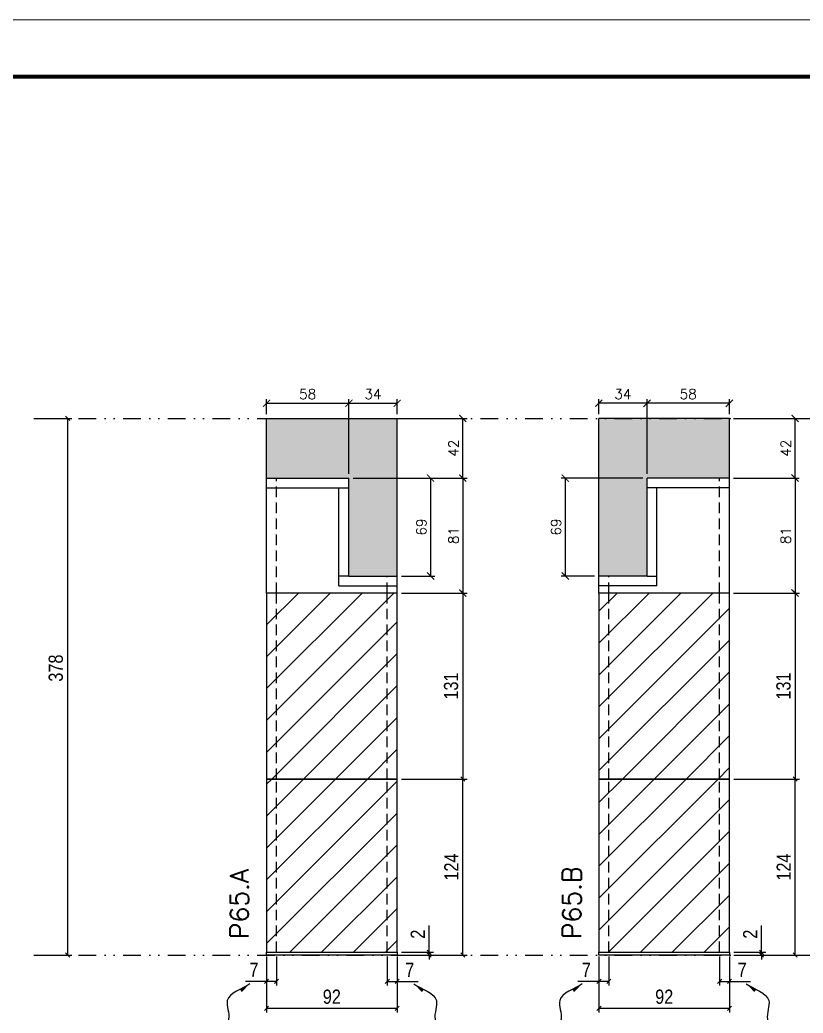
# Model space of a CAD drawing. Extents: x 2949 to 9203, y -16089 to 12527.
# Drawn here: x 4983 to 5535, y 4936 to 5635 of the extents above; entities that cross this region are included whole.
import ezdxf

# ---------------------------------------------------------------- set-up
doc = ezdxf.new("R2010")
doc.units = 0
for name, pattern in [('DASHED', [0.75, 0.5, -0.25]), ('DIVIDE2', [0.625, 0.25, -0.125, 0, -0.125, 0, -0.125]), ('HIDDEN', [0.375, 0.25, -0.125])]:
    doc.linetypes.add(name, pattern=pattern)
for name, color, linetype in [('COTA', 241, 'Continuous'), ('cotas', 4, 'Continuous'), ('Nível', 160, 'Continuous'), ('Painéis', 200, 'Continuous'), ('SARR_2.2x7', 40, 'Continuous'), ('Sarrafo de Pressão', 42, 'HIDDEN')]:
    doc.layers.add(name, color=color, linetype=linetype)
for name, color, linetype, lineweight in [('Folhas', 255, 'Continuous', 9), ('Hachura', 251, 'Continuous', 9), ('SARRAFO DE PRESSAO', 251, 'DASHED', 9), ('Texto Seção', 7, 'Continuous', 15)]:
    doc.layers.add(name, color=color, linetype=linetype, lineweight=lineweight)
doc.styles.add('COTA TECNICA', font='techl___.ttf', dxfattribs={"height": 10})
doc.styles.add('COTA TECNICA-50', font='techl___.ttf', dxfattribs={"height": 10})
doc.styles.add('REGUA-120', font='ROMANS.shx', dxfattribs={"height": 15})
doc.styles.add('ROMANS', font='romans.shx')
doc.styles.get("Standard").update_dxf_attribs({"font": 'arial.ttf'})
doc.dimstyles.new('COTA PAINEL-50', dxfattribs={"dimtxt": 10, "dimasz": 3, "dimexe": 3, "dimexo": 3, "dimgap": 3, "dimtad": 1, "dimdec": 1, "dimzin": 12, "dimdsep": 46, "dimtxsty": 'COTA TECNICA-50', "dimblk1": 'OBLIQUE', "dimblk2": 'OBLIQUE', "dimsah": 1, "dimcen": 0.9, "dimclrd": 4, "dimclre": 4, "dimclrt": 240, "dimadec": 1, "dimazin": 3, "dimtfac": 1, "dimtdec": 1, "dimtmove": 0, "dimatfit": 3, "dimfxl": 1, "dimtolj": 1, "dimtzin": 12, "dimarcsym": 0})
doc.dimstyles.new('Cota Paínel', dxfattribs={"dimtxt": 7, "dimasz": 5, "dimexe": 3, "dimexo": 3, "dimgap": 3, "dimtad": 1, "dimdec": 1, "dimzin": 12, "dimdsep": 46, "dimtxsty": 'ROMANS', "dimblk": 'ARCHTICK', "dimcen": 0, "dimclrd": 4, "dimclre": 4, "dimclrt": 1, "dimadec": 1, "dimazin": 3, "dimtfac": 1, "dimtdec": 1, "dimtmove": 0, "dimatfit": 3, "dimldrblk": 'OBLIQUE', "dimfxl": 1, "dimtolj": 1, "dimtzin": 12, "dimarcsym": 0})
doc.dimstyles.new('PAINEL', dxfattribs={"dimtxt": 10, "dimasz": 3, "dimexe": 3, "dimexo": 3, "dimgap": 3, "dimtad": 1, "dimdec": 1, "dimzin": 12, "dimdsep": 46, "dimtxsty": 'COTA TECNICA', "dimblk1": 'OBLIQUE', "dimblk2": 'OBLIQUE', "dimsah": 1, "dimcen": 0.9, "dimclrd": 4, "dimclre": 4, "dimclrt": 240, "dimadec": 1, "dimazin": 3, "dimtfac": 1, "dimtdec": 1, "dimtmove": 0, "dimatfit": 3, "dimfxl": 1, "dimtolj": 1, "dimtzin": 12, "dimarcsym": 0})
doc.dimstyles.get("Standard").update_dxf_attribs({"dimtxt": 0.18, "dimasz": 0.18, "dimexe": 0.18, "dimexo": 0.0625, "dimgap": 0.09, "dimtad": 0, "dimtih": 1, "dimtoh": 1, "dimdec": 4, "dimzin": 0, "dimdsep": 46, "dimtxsty": 'Standard', "dimcen": 0.09, "dimadec": 0, "dimazin": 0, "dimtfac": 1, "dimtdec": 4, "dimtofl": 0, "dimtmove": 0, "dimatfit": 3, "dimfxl": 1, "dimtolj": 1, "dimtzin": 0, "dimarcsym": 0})
pattern_1 = [(45, (-126061.009, -22713.47), (-11.2253202, 11.2253202), [])]

# ---------------------------------------------------------------- blocks, each defined once
blk = doc.blocks.new('9999999999')
at = {"layer": 'Folhas'}
blk.add_lwpolyline([(98138.98, 34190.21), (99623.98, 34190.21), (99623.98, 35240.21), (98138.98, 35240.21)], close=True, dxfattribs=at)
at = {"layer": 'Folhas', "color": 30, "const_width": 3}
blk.add_lwpolyline([(98213.98, 34230.21), (99583.98, 34230.21), (99583.98, 35200.21), (98213.98, 35200.21)], close=True, dxfattribs=at)
blk = doc.blocks.new('_Oblique')
at = {"color": 0, "linetype": 'ByBlock', "lineweight": -2}
blk.add_line((-0.5, -0.5), (0.5, 0.5), dxfattribs=at)
blk = doc.blocks.new('*D850')
at = {"layer": 'cotas', "color": 4, "linetype": 'ByBlock', "lineweight": -2, "transparency": 16777216}
for p, q in [((4996.15, 5354.57), (5019.87, 5354.57)), ((5016.87, 5354.57), (5016.87, 4976.57)), ((4996.15, 4976.57), (5019.87, 4976.57))]:
    blk.add_line(p, q, dxfattribs=at)
at = {"layer": 'Defpoints', "color": 0, "linetype": 'ByBlock', "transparency": 16777216}
for p in [(4993.15, 5354.57), (4993.15, 4976.57), (5016.87, 4976.57)]:
    blk.add_point(p, dxfattribs=at)
at = {"layer": 'cotas', "color": 4, "linetype": 'ByBlock', "lineweight": -2, "transparency": 16777216, "xscale": 3, "yscale": 3, "zscale": 3}
for p, rotation in [((5016.87, 5354.57), 90), ((5016.87, 4976.57), 270)]:
    blk.add_blockref('_Oblique', p, dxfattribs=dict(at, rotation=rotation))
at = {"layer": 'cotas', "color": 240, "linetype": 'ByBlock', "transparency": 16777216, "insert": (5008.62, 5178.72), "char_height": 10, "attachment_point": 5, "rotation": 90, "style": 'COTA TECNICA'}
blk.add_mtext('\\A1;378', dxfattribs=at)
blk = doc.blocks.new('*D833')
at = {"layer": 'COTA', "color": 4, "lineweight": -2, "transparency": 16777216}
for p, q in [((5157, 4975.57), (5157, 4936.11)), ((5249, 4975.57), (5249, 4936.11)), ((5157, 4939.11), (5249, 4939.11))]:
    blk.add_line(p, q, dxfattribs=at)
at = {"layer": 'Defpoints', "color": 0, "transparency": 16777216}
for p in [(5157, 4978.57), (5249, 4978.57), (5249, 4939.11)]:
    blk.add_point(p, dxfattribs=at)
at = {"layer": 'COTA', "color": 4, "lineweight": -2, "transparency": 16777216, "xscale": 3, "yscale": 3, "zscale": 3, "rotation": 180}
blk.add_blockref('_Oblique', (5157, 4939.11), dxfattribs=at)
at = {"layer": 'COTA', "color": 4, "lineweight": -2, "transparency": 16777216, "xscale": 3, "yscale": 3, "zscale": 3}
blk.add_blockref('_Oblique', (5249, 4939.11), dxfattribs=at)
at = {"layer": 'COTA', "color": 240, "transparency": 16777216, "insert": (5203, 4947.2), "char_height": 10, "attachment_point": 5, "style": 'COTA TECNICA'}
blk.add_mtext('\\A1;92', dxfattribs=at)
blk = doc.blocks.new('*D834')
at = {"layer": 'COTA', "color": 4, "lineweight": -2, "transparency": 16777216}
for p, q in [((5164, 4975.57), (5164, 4955.06)), ((5157, 4973.57), (5157, 4955.06)), ((5157, 4958.06), (5142.27, 4958.06)), ((5164, 4958.06), (5157, 4958.06))]:
    blk.add_line(p, q, dxfattribs=at)
at = {"layer": 'Defpoints', "color": 0, "transparency": 16777216}
for p in [(5157, 4976.57), (5164, 4978.57), (5157, 4958.06)]:
    blk.add_point(p, dxfattribs=at)
at = {"layer": 'COTA', "color": 4, "lineweight": -2, "transparency": 16777216, "xscale": 3, "yscale": 3, "zscale": 3, "rotation": 180}
blk.add_blockref('_Oblique', (5157, 4958.06), dxfattribs=at)
at = {"layer": 'COTA', "color": 4, "lineweight": -2, "transparency": 16777216, "xscale": 3, "yscale": 3, "zscale": 3}
blk.add_blockref('_Oblique', (5164, 4958.06), dxfattribs=at)
at = {"layer": 'COTA', "color": 240, "transparency": 16777216, "insert": (5148.13, 4966.13), "char_height": 10, "attachment_point": 5, "style": 'COTA TECNICA-50'}
blk.add_mtext('\\A1;7', dxfattribs=at)
blk = doc.blocks.new('*D835')
at = {"layer": 'COTA', "color": 4, "lineweight": -2, "transparency": 16777216}
for p, q in [((5242, 4975.57), (5242, 4955.06)), ((5249, 4973.57), (5249, 4955.06)), ((5242, 4958.06), (5249, 4958.06)), ((5249, 4958.06), (5263.73, 4958.06))]:
    blk.add_line(p, q, dxfattribs=at)
at = {"layer": 'Defpoints', "color": 0, "transparency": 16777216}
for p in [(5242, 4978.57), (5249, 4976.57), (5249, 4958.06)]:
    blk.add_point(p, dxfattribs=at)
at = {"layer": 'COTA', "color": 4, "lineweight": -2, "transparency": 16777216, "xscale": 3, "yscale": 3, "zscale": 3, "rotation": 180}
blk.add_blockref('_Oblique', (5242, 4958.06), dxfattribs=at)
at = {"layer": 'COTA', "color": 4, "lineweight": -2, "transparency": 16777216, "xscale": 3, "yscale": 3, "zscale": 3}
blk.add_blockref('_Oblique', (5249, 4958.06), dxfattribs=at)
at = {"layer": 'COTA', "color": 240, "transparency": 16777216, "insert": (5257.86, 4966.13), "char_height": 10, "attachment_point": 5, "style": 'COTA TECNICA-50'}
blk.add_mtext('\\A1;7', dxfattribs=at)
blk = doc.blocks.new('*D836')
at = {"layer": 'COTA', "color": 4, "lineweight": -2, "transparency": 16777216}
for p, q in [((5252, 5100.57), (5298.24, 5100.57)), ((5295.24, 4976.57), (5295.24, 5100.57)), ((5252, 4976.57), (5298.24, 4976.57))]:
    blk.add_line(p, q, dxfattribs=at)
at = {"layer": 'Defpoints', "color": 0, "transparency": 16777216}
for p in [(5249, 5100.57), (5295.24, 5100.57), (5249, 4976.57)]:
    blk.add_point(p, dxfattribs=at)
at = {"layer": 'COTA', "color": 4, "lineweight": -2, "transparency": 16777216, "xscale": 3, "yscale": 3, "zscale": 3}
for p, rotation in [((5295.24, 5100.57), 90), ((5295.24, 4976.57), 270)]:
    blk.add_blockref('_Oblique', p, dxfattribs=dict(at, rotation=rotation))
at = {"layer": 'COTA', "color": 240, "transparency": 16777216, "insert": (5287.17, 5038.57), "char_height": 10, "attachment_point": 5, "rotation": 90, "style": 'COTA TECNICA-50'}
blk.add_mtext('\\A1;124', dxfattribs=at)
blk = doc.blocks.new('*D837')
at = {"layer": 'COTA', "color": 4, "lineweight": -2, "transparency": 16777216}
for p, q in [((5271.53, 4978.57), (5271.53, 4997.37)), ((5252, 4978.57), (5274.53, 4978.57)), ((5252, 4976.57), (5274.53, 4976.57)), ((5271.53, 4976.57), (5271.53, 4978.57)), ((5271.53, 4976.57), (5271.53, 4973.57))]:
    blk.add_line(p, q, dxfattribs=at)
at = {"layer": 'Defpoints', "color": 0, "transparency": 16777216}
for p in [(5249, 4978.57), (5249, 4976.57), (5271.53, 4976.57)]:
    blk.add_point(p, dxfattribs=at)
at = {"layer": 'COTA', "color": 4, "lineweight": -2, "transparency": 16777216, "xscale": 3, "yscale": 3, "zscale": 3}
for p, rotation in [((5271.53, 4978.57), 270), ((5271.53, 4976.57), 90)]:
    blk.add_blockref('_Oblique', p, dxfattribs=dict(at, rotation=rotation))
at = {"layer": 'COTA', "color": 240, "transparency": 16777216, "insert": (5263.53, 4991.31), "char_height": 10, "attachment_point": 5, "rotation": 90, "style": 'COTA TECNICA-50'}
blk.add_mtext('\\A1;2', dxfattribs=at)
blk = doc.blocks.new('*D838')
at = {"layer": 'COTA', "color": 4, "linetype": 'ByBlock', "lineweight": -2, "transparency": 16777216}
for p, q in [((5252, 5231.57), (5298.24, 5231.57)), ((5295.24, 5231.57), (5295.24, 5100.57)), ((5252, 5100.57), (5298.24, 5100.57))]:
    blk.add_line(p, q, dxfattribs=at)
at = {"layer": 'Defpoints', "color": 0, "linetype": 'ByBlock', "transparency": 16777216}
for p in [(5249, 5231.57), (5249, 5100.57), (5295.24, 5100.57)]:
    blk.add_point(p, dxfattribs=at)
at = {"layer": 'COTA', "color": 4, "linetype": 'ByBlock', "lineweight": -2, "transparency": 16777216, "xscale": 3, "yscale": 3, "zscale": 3}
for p, rotation in [((5295.24, 5231.57), 90), ((5295.24, 5100.57), 270)]:
    blk.add_blockref('_Oblique', p, dxfattribs=dict(at, rotation=rotation))
at = {"layer": 'COTA', "color": 240, "linetype": 'ByBlock', "transparency": 16777216, "insert": (5287.02, 5166.07), "char_height": 10, "attachment_point": 5, "rotation": 90, "style": 'COTA TECNICA'}
blk.add_mtext('\\A1;131', dxfattribs=at)
blk = doc.blocks.new('*D839')
at = {"layer": 'COTA', "color": 4, "lineweight": -2, "transparency": 16777216}
for p, q in [((5391.1, 4975.57), (5391.1, 4936.11)), ((5483.1, 4975.57), (5483.1, 4936.11)), ((5391.1, 4939.11), (5483.1, 4939.11))]:
    blk.add_line(p, q, dxfattribs=at)
at = {"layer": 'Defpoints', "color": 0, "transparency": 16777216}
for p in [(5391.1, 4978.57), (5483.1, 4978.57), (5483.1, 4939.11)]:
    blk.add_point(p, dxfattribs=at)
at = {"layer": 'COTA', "color": 4, "lineweight": -2, "transparency": 16777216, "xscale": 3, "yscale": 3, "zscale": 3, "rotation": 180}
blk.add_blockref('_Oblique', (5391.1, 4939.11), dxfattribs=at)
at = {"layer": 'COTA', "color": 4, "lineweight": -2, "transparency": 16777216, "xscale": 3, "yscale": 3, "zscale": 3}
blk.add_blockref('_Oblique', (5483.1, 4939.11), dxfattribs=at)
at = {"layer": 'COTA', "color": 240, "transparency": 16777216, "insert": (5437.1, 4947.2), "char_height": 10, "attachment_point": 5, "style": 'COTA TECNICA'}
blk.add_mtext('\\A1;92', dxfattribs=at)
blk = doc.blocks.new('*D840')
at = {"layer": 'COTA', "color": 4, "lineweight": -2, "transparency": 16777216}
for p, q in [((5398.1, 4975.57), (5398.1, 4955.06)), ((5391.1, 4973.57), (5391.1, 4955.06)), ((5391.1, 4958.06), (5376.37, 4958.06)), ((5398.1, 4958.06), (5391.1, 4958.06))]:
    blk.add_line(p, q, dxfattribs=at)
at = {"layer": 'Defpoints', "color": 0, "transparency": 16777216}
for p in [(5391.1, 4976.57), (5398.1, 4978.57), (5391.1, 4958.06)]:
    blk.add_point(p, dxfattribs=at)
at = {"layer": 'COTA', "color": 4, "lineweight": -2, "transparency": 16777216, "xscale": 3, "yscale": 3, "zscale": 3, "rotation": 180}
blk.add_blockref('_Oblique', (5391.1, 4958.06), dxfattribs=at)
at = {"layer": 'COTA', "color": 4, "lineweight": -2, "transparency": 16777216, "xscale": 3, "yscale": 3, "zscale": 3}
blk.add_blockref('_Oblique', (5398.1, 4958.06), dxfattribs=at)
at = {"layer": 'COTA', "color": 240, "transparency": 16777216, "insert": (5382.24, 4966.13), "char_height": 10, "attachment_point": 5, "style": 'COTA TECNICA-50'}
blk.add_mtext('\\A1;7', dxfattribs=at)
blk = doc.blocks.new('*D841')
at = {"layer": 'COTA', "color": 4, "lineweight": -2, "transparency": 16777216}
for p, q in [((5476.1, 4975.57), (5476.1, 4955.06)), ((5483.1, 4973.57), (5483.1, 4955.06)), ((5476.1, 4958.06), (5483.1, 4958.06)), ((5483.1, 4958.06), (5497.84, 4958.06))]:
    blk.add_line(p, q, dxfattribs=at)
at = {"layer": 'Defpoints', "color": 0, "transparency": 16777216}
for p in [(5476.1, 4978.57), (5483.1, 4976.57), (5483.1, 4958.06)]:
    blk.add_point(p, dxfattribs=at)
at = {"layer": 'COTA', "color": 4, "lineweight": -2, "transparency": 16777216, "xscale": 3, "yscale": 3, "zscale": 3, "rotation": 180}
blk.add_blockref('_Oblique', (5476.1, 4958.06), dxfattribs=at)
at = {"layer": 'COTA', "color": 4, "lineweight": -2, "transparency": 16777216, "xscale": 3, "yscale": 3, "zscale": 3}
blk.add_blockref('_Oblique', (5483.1, 4958.06), dxfattribs=at)
at = {"layer": 'COTA', "color": 240, "transparency": 16777216, "insert": (5491.97, 4966.13), "char_height": 10, "attachment_point": 5, "style": 'COTA TECNICA-50'}
blk.add_mtext('\\A1;7', dxfattribs=at)
blk = doc.blocks.new('*D842')
at = {"layer": 'COTA', "color": 4, "lineweight": -2, "transparency": 16777216}
for p, q in [((5486.1, 5100.57), (5532.34, 5100.57)), ((5529.34, 4976.57), (5529.34, 5100.57)), ((5486.1, 4976.57), (5532.34, 4976.57))]:
    blk.add_line(p, q, dxfattribs=at)
at = {"layer": 'Defpoints', "color": 0, "transparency": 16777216}
for p in [(5483.1, 5100.57), (5529.34, 5100.57), (5483.1, 4976.57)]:
    blk.add_point(p, dxfattribs=at)
at = {"layer": 'COTA', "color": 4, "lineweight": -2, "transparency": 16777216, "xscale": 3, "yscale": 3, "zscale": 3}
for p, rotation in [((5529.34, 5100.57), 90), ((5529.34, 4976.57), 270)]:
    blk.add_blockref('_Oblique', p, dxfattribs=dict(at, rotation=rotation))
at = {"layer": 'COTA', "color": 240, "transparency": 16777216, "insert": (5521.27, 5038.57), "char_height": 10, "attachment_point": 5, "rotation": 90, "style": 'COTA TECNICA-50'}
blk.add_mtext('\\A1;124', dxfattribs=at)
blk = doc.blocks.new('*D843')
at = {"layer": 'COTA', "color": 4, "lineweight": -2, "transparency": 16777216}
for p, q in [((5505.63, 4978.57), (5505.63, 4997.37)), ((5486.1, 4978.57), (5508.63, 4978.57)), ((5486.1, 4976.57), (5508.63, 4976.57)), ((5505.63, 4976.57), (5505.63, 4978.57)), ((5505.63, 4976.57), (5505.63, 4973.57))]:
    blk.add_line(p, q, dxfattribs=at)
at = {"layer": 'Defpoints', "color": 0, "transparency": 16777216}
for p in [(5483.1, 4978.57), (5483.1, 4976.57), (5505.63, 4976.57)]:
    blk.add_point(p, dxfattribs=at)
at = {"layer": 'COTA', "color": 4, "lineweight": -2, "transparency": 16777216, "xscale": 3, "yscale": 3, "zscale": 3}
for p, rotation in [((5505.63, 4978.57), 270), ((5505.63, 4976.57), 90)]:
    blk.add_blockref('_Oblique', p, dxfattribs=dict(at, rotation=rotation))
at = {"layer": 'COTA', "color": 240, "transparency": 16777216, "insert": (5497.63, 4991.31), "char_height": 10, "attachment_point": 5, "rotation": 90, "style": 'COTA TECNICA-50'}
blk.add_mtext('\\A1;2', dxfattribs=at)
blk = doc.blocks.new('*D844')
at = {"layer": 'COTA', "color": 4, "linetype": 'ByBlock', "lineweight": -2, "transparency": 16777216}
for p, q in [((5486.1, 5231.57), (5532.34, 5231.57)), ((5529.34, 5231.57), (5529.34, 5100.57)), ((5486.1, 5100.57), (5532.34, 5100.57))]:
    blk.add_line(p, q, dxfattribs=at)
at = {"layer": 'Defpoints', "color": 0, "linetype": 'ByBlock', "transparency": 16777216}
for p in [(5483.1, 5231.57), (5483.1, 5100.57), (5529.34, 5100.57)]:
    blk.add_point(p, dxfattribs=at)
at = {"layer": 'COTA', "color": 4, "linetype": 'ByBlock', "lineweight": -2, "transparency": 16777216, "xscale": 3, "yscale": 3, "zscale": 3}
for p, rotation in [((5529.34, 5231.57), 90), ((5529.34, 5100.57), 270)]:
    blk.add_blockref('_Oblique', p, dxfattribs=dict(at, rotation=rotation))
at = {"layer": 'COTA', "color": 240, "linetype": 'ByBlock', "transparency": 16777216, "insert": (5521.12, 5166.07), "char_height": 10, "attachment_point": 5, "rotation": 90, "style": 'COTA TECNICA'}
blk.add_mtext('\\A1;131', dxfattribs=at)
blk = doc.blocks.new('_ArchTick')
at = {"color": 0, "linetype": 'ByBlock', "const_width": 0.15}
blk.add_lwpolyline([(-0.5, -0.5), (0.5, 0.5)], dxfattribs=at)
blk = doc.blocks.new('*D866')
at = {"layer": 'COTA', "color": 4, "lineweight": -2, "transparency": 16777216}
for p, q in [((5218, 5312.57), (5298.24, 5312.57)), ((5295.24, 5312.57), (5295.24, 5231.57)), ((5252, 5231.57), (5298.24, 5231.57))]:
    blk.add_line(p, q, dxfattribs=at)
at = {"layer": 'Defpoints', "color": 0, "transparency": 16777216}
for p in [(5215, 5312.57), (5249, 5231.57), (5295.24, 5231.57)]:
    blk.add_point(p, dxfattribs=at)
at = {"layer": 'COTA', "color": 4, "lineweight": -2, "transparency": 16777216, "xscale": 5, "yscale": 5, "zscale": 5}
for p, rotation in [((5295.24, 5312.57), 90), ((5295.24, 5231.57), 270)]:
    blk.add_blockref('_ArchTick', p, dxfattribs=dict(at, rotation=rotation))
at = {"layer": 'COTA', "color": 1, "transparency": 16777216, "insert": (5288.74, 5272.07), "char_height": 7, "attachment_point": 5, "rotation": 90, "style": 'ROMANS'}
blk.add_mtext('\\A1;81', dxfattribs=at)
blk = doc.blocks.new('*D867')
at = {"layer": 'COTA', "color": 4, "lineweight": -2, "transparency": 16777216}
for p, q in [((5218, 5312.57), (5275.57, 5312.57)), ((5272.57, 5312.57), (5272.57, 5243.57)), ((5252, 5243.57), (5275.57, 5243.57))]:
    blk.add_line(p, q, dxfattribs=at)
at = {"layer": 'Defpoints', "color": 0, "transparency": 16777216}
for p in [(5215, 5312.57), (5249, 5243.57), (5272.57, 5243.57)]:
    blk.add_point(p, dxfattribs=at)
at = {"layer": 'COTA', "color": 4, "lineweight": -2, "transparency": 16777216, "xscale": 5, "yscale": 5, "zscale": 5}
for p, rotation in [((5272.57, 5312.57), 90), ((5272.57, 5243.57), 270)]:
    blk.add_blockref('_ArchTick', p, dxfattribs=dict(at, rotation=rotation))
at = {"layer": 'COTA', "color": 1, "transparency": 16777216, "insert": (5266.07, 5278.07), "char_height": 7, "attachment_point": 5, "rotation": 90, "style": 'ROMANS'}
blk.add_mtext('\\A1;69', dxfattribs=at)
blk = doc.blocks.new('*D868')
at = {"layer": 'COTA', "color": 4, "lineweight": -2, "transparency": 16777216}
for p, q in [((5157, 5357.57), (5157, 5368.22)), ((5215, 5315.57), (5215, 5368.22)), ((5157, 5365.22), (5215, 5365.22))]:
    blk.add_line(p, q, dxfattribs=at)
at = {"layer": 'Defpoints', "color": 0, "transparency": 16777216}
for p in [(5215, 5365.22), (5157, 5354.57), (5215, 5312.57)]:
    blk.add_point(p, dxfattribs=at)
at = {"layer": 'COTA', "color": 4, "lineweight": -2, "transparency": 16777216, "xscale": 5, "yscale": 5, "zscale": 5, "rotation": 180}
blk.add_blockref('_ArchTick', (5157, 5365.22), dxfattribs=at)
at = {"layer": 'COTA', "color": 4, "lineweight": -2, "transparency": 16777216, "xscale": 5, "yscale": 5, "zscale": 5}
blk.add_blockref('_ArchTick', (5215, 5365.22), dxfattribs=at)
at = {"layer": 'COTA', "color": 1, "transparency": 16777216, "insert": (5186, 5371.72), "char_height": 7, "attachment_point": 5, "style": 'ROMANS'}
blk.add_mtext('\\A1;58', dxfattribs=at)
blk = doc.blocks.new('*D869')
at = {"layer": 'COTA', "color": 4, "lineweight": -2, "transparency": 16777216}
for p, q in [((5215, 5315.57), (5215, 5368.22)), ((5249, 5357.57), (5249, 5368.22)), ((5215, 5365.22), (5249, 5365.22))]:
    blk.add_line(p, q, dxfattribs=at)
at = {"layer": 'Defpoints', "color": 0, "transparency": 16777216}
for p in [(5249, 5365.22), (5249, 5354.57), (5215, 5312.57)]:
    blk.add_point(p, dxfattribs=at)
at = {"layer": 'COTA', "color": 4, "lineweight": -2, "transparency": 16777216, "xscale": 5, "yscale": 5, "zscale": 5, "rotation": 180}
blk.add_blockref('_ArchTick', (5215, 5365.22), dxfattribs=at)
at = {"layer": 'COTA', "color": 4, "lineweight": -2, "transparency": 16777216, "xscale": 5, "yscale": 5, "zscale": 5}
blk.add_blockref('_ArchTick', (5249, 5365.22), dxfattribs=at)
at = {"layer": 'COTA', "color": 1, "transparency": 16777216, "insert": (5232, 5371.72), "char_height": 7, "attachment_point": 5, "style": 'ROMANS'}
blk.add_mtext('\\A1;34', dxfattribs=at)
blk = doc.blocks.new('*D860')
at = {"layer": 'COTA', "color": 4, "lineweight": -2, "transparency": 16777216}
for p, q in [((5252, 5354.57), (5298.24, 5354.57)), ((5295.24, 5312.57), (5295.24, 5354.57)), ((5218, 5312.57), (5298.24, 5312.57))]:
    blk.add_line(p, q, dxfattribs=at)
at = {"layer": 'Defpoints', "color": 0, "transparency": 16777216}
for p in [(5249, 5354.57), (5295.24, 5354.57), (5215, 5312.57)]:
    blk.add_point(p, dxfattribs=at)
at = {"layer": 'COTA', "color": 4, "lineweight": -2, "transparency": 16777216, "xscale": 5, "yscale": 5, "zscale": 5}
for p, rotation in [((5295.24, 5354.57), 90), ((5295.24, 5312.57), 270)]:
    blk.add_blockref('_ArchTick', p, dxfattribs=dict(at, rotation=rotation))
at = {"layer": 'COTA', "color": 1, "transparency": 16777216, "insert": (5288.74, 5333.57), "char_height": 7, "attachment_point": 5, "rotation": 90, "style": 'ROMANS'}
blk.add_mtext('\\A1;42', dxfattribs=at)
blk = doc.blocks.new('*D861')
at = {"layer": 'COTA', "color": 4, "lineweight": -2, "transparency": 16777216}
for p, q in [((5485.99, 5312.57), (5532.23, 5312.57)), ((5529.23, 5312.57), (5529.23, 5231.57)), ((5485.99, 5231.57), (5532.23, 5231.57))]:
    blk.add_line(p, q, dxfattribs=at)
at = {"layer": 'Defpoints', "color": 0, "transparency": 16777216}
for p in [(5482.99, 5312.57), (5482.99, 5231.57), (5529.23, 5231.57)]:
    blk.add_point(p, dxfattribs=at)
at = {"layer": 'COTA', "color": 4, "lineweight": -2, "transparency": 16777216, "xscale": 5, "yscale": 5, "zscale": 5}
for p, rotation in [((5529.23, 5312.57), 90), ((5529.23, 5231.57), 270)]:
    blk.add_blockref('_ArchTick', p, dxfattribs=dict(at, rotation=rotation))
at = {"layer": 'COTA', "color": 1, "transparency": 16777216, "insert": (5522.73, 5272.07), "char_height": 7, "attachment_point": 5, "rotation": 90, "style": 'ROMANS'}
blk.add_mtext('\\A1;81', dxfattribs=at)
blk = doc.blocks.new('*D863')
at = {"layer": 'COTA', "color": 4, "lineweight": -2, "transparency": 16777216}
for p, q in [((5421.99, 5312.57), (5364.42, 5312.57)), ((5367.42, 5312.57), (5367.42, 5243.57)), ((5387.99, 5243.57), (5364.42, 5243.57))]:
    blk.add_line(p, q, dxfattribs=at)
at = {"layer": 'Defpoints', "color": 0, "transparency": 16777216}
for p in [(5424.99, 5312.57), (5367.42, 5243.57), (5390.99, 5243.57)]:
    blk.add_point(p, dxfattribs=at)
at = {"layer": 'COTA', "color": 4, "lineweight": -2, "transparency": 16777216, "xscale": 5, "yscale": 5, "zscale": 5}
for p, rotation in [((5367.42, 5312.57), 90), ((5367.42, 5243.57), 270)]:
    blk.add_blockref('_ArchTick', p, dxfattribs=dict(at, rotation=rotation))
at = {"layer": 'COTA', "color": 1, "transparency": 16777216, "insert": (5360.92, 5278.07), "char_height": 7, "attachment_point": 5, "rotation": 90, "style": 'ROMANS'}
blk.add_mtext('\\A1;69', dxfattribs=at)
blk = doc.blocks.new('*D864')
at = {"layer": 'COTA', "color": 4, "lineweight": -2, "transparency": 16777216}
for p, q in [((5424.99, 5315.57), (5424.99, 5368.22)), ((5482.99, 5357.57), (5482.99, 5368.22)), ((5482.99, 5365.22), (5424.99, 5365.22))]:
    blk.add_line(p, q, dxfattribs=at)
at = {"layer": 'Defpoints', "color": 0, "transparency": 16777216}
for p in [(5424.99, 5365.22), (5482.99, 5354.57), (5424.99, 5312.57)]:
    blk.add_point(p, dxfattribs=at)
at = {"layer": 'COTA', "color": 4, "lineweight": -2, "transparency": 16777216, "xscale": 5, "yscale": 5, "zscale": 5, "rotation": 180}
blk.add_blockref('_ArchTick', (5424.99, 5365.22), dxfattribs=at)
at = {"layer": 'COTA', "color": 4, "lineweight": -2, "transparency": 16777216, "xscale": 5, "yscale": 5, "zscale": 5}
blk.add_blockref('_ArchTick', (5482.99, 5365.22), dxfattribs=at)
at = {"layer": 'COTA', "color": 1, "transparency": 16777216, "insert": (5453.99, 5371.72), "char_height": 7, "attachment_point": 5, "style": 'ROMANS'}
blk.add_mtext('\\A1;58', dxfattribs=at)
blk = doc.blocks.new('*D865')
at = {"layer": 'COTA', "color": 4, "lineweight": -2, "transparency": 16777216}
for p, q in [((5390.99, 5357.57), (5390.99, 5368.22)), ((5424.99, 5315.57), (5424.99, 5368.22)), ((5424.99, 5365.22), (5390.99, 5365.22))]:
    blk.add_line(p, q, dxfattribs=at)
at = {"layer": 'Defpoints', "color": 0, "transparency": 16777216}
for p in [(5390.99, 5365.22), (5390.99, 5354.57), (5424.99, 5312.57)]:
    blk.add_point(p, dxfattribs=at)
at = {"layer": 'COTA', "color": 4, "lineweight": -2, "transparency": 16777216, "xscale": 5, "yscale": 5, "zscale": 5, "rotation": 180}
blk.add_blockref('_ArchTick', (5390.99, 5365.22), dxfattribs=at)
at = {"layer": 'COTA', "color": 4, "lineweight": -2, "transparency": 16777216, "xscale": 5, "yscale": 5, "zscale": 5}
blk.add_blockref('_ArchTick', (5424.99, 5365.22), dxfattribs=at)
at = {"layer": 'COTA', "color": 1, "transparency": 16777216, "insert": (5407.99, 5371.72), "char_height": 7, "attachment_point": 5, "style": 'ROMANS'}
blk.add_mtext('\\A1;34', dxfattribs=at)
blk = doc.blocks.new('*D862')
at = {"layer": 'COTA', "color": 4, "lineweight": -2, "transparency": 16777216}
for p, q in [((5485.99, 5354.57), (5532.23, 5354.57)), ((5529.23, 5312.57), (5529.23, 5354.57)), ((5485.99, 5312.57), (5532.23, 5312.57))]:
    blk.add_line(p, q, dxfattribs=at)
at = {"layer": 'Defpoints', "color": 0, "transparency": 16777216}
for p in [(5482.99, 5354.57), (5529.23, 5354.57), (5482.99, 5312.57)]:
    blk.add_point(p, dxfattribs=at)
at = {"layer": 'COTA', "color": 4, "lineweight": -2, "transparency": 16777216, "xscale": 5, "yscale": 5, "zscale": 5}
for p, rotation in [((5529.23, 5354.57), 90), ((5529.23, 5312.57), 270)]:
    blk.add_blockref('_ArchTick', p, dxfattribs=dict(at, rotation=rotation))
at = {"layer": 'COTA', "color": 1, "transparency": 16777216, "insert": (5522.73, 5333.57), "char_height": 7, "attachment_point": 5, "rotation": 90, "style": 'ROMANS'}
blk.add_mtext('\\A1;42', dxfattribs=at)

msp = doc.modelspace()

# ---------------------------------------------------------------- hatches: boundary and pattern name
at = {"layer": 'COTA', "linetype": 'ByBlock'}
h = msp.add_hatch(dxfattribs=at)
h.set_pattern_fill('AR-CONC', color=256, scale=0.03)
h.set_pattern_definition([(50, (1609.458, 18), (5.46554, -0.4781726), [0.5715, -6.2865]), (355, (1609.458, 18), (-1.0573026, 5.7317054), [0.4572, -5.0292175]), (100.451445, (1609.9134, 17.96), (4.4082374, 5.2535326), [0.4857003, -5.3427073]), (46.1842, (1609.458, 19.524), (8.132371, -1.26127), [0.85725, -9.42975]), (96.63556, (1610.136, 19.419), (7.122124, 7.422784), [0.728551, -8.014068]), (351.18415, (1609.458, 19.524), (7.122124, 7.422784), [0.685799, -7.543792]), (21, (1610.22, 19.143), (4.5484317, -3.067956), [0.5715, -6.2865]), (326, (1610.22, 19.143), (1.854061, 5.525639), [0.4572, -5.0292]), (71.451445, (1610.599, 18.8873), (6.4024926, 2.457683), [0.4857003, -5.342698]), (37.5, (1609.458, 18), (0.0926581, 2.53665117), [0, -4.96824, 0, -5.1054, 0, -5.04825]), (7.5, (1609.458, 18), (2.0045899, 3.0054172), [0, -2.91084, 0, -4.85394, 0, -1.92405]), (327.5, (1607.7586, 18), (4.06771786, -0.1718623), [0, -1.905, 0, -5.9436, 0, -7.8867]), (317.5, (1606.9966, 18), (4.4438754, 0.7627947), [0, -2.4765, 0, -3.94716, 0, -5.6007])])
h.paths.add_polyline_path([(5249, 5354.57), (5157, 5354.57), (5157, 5312.57), (5215, 5312.57), (5215, 5243.57), (5249, 5243.57)])
h = msp.add_hatch(dxfattribs=at)
h.set_pattern_fill('AR-CONC', color=256, scale=0.03)
h.set_pattern_definition([(50, (1843.449, 18), (5.46554, -0.4781726), [0.5715, -6.2865]), (355, (1843.449, 18), (-1.0573026, 5.7317054), [0.4572, -5.0292175]), (100.451445, (1843.9046, 17.96), (4.4082374, 5.2535326), [0.4857003, -5.3427073]), (46.1842, (1843.449, 19.524), (8.132371, -1.26127), [0.85725, -9.42975]), (96.63556, (1844.127, 19.419), (7.122124, 7.422784), [0.728551, -8.014068]), (351.18415, (1843.449, 19.524), (7.122124, 7.422784), [0.685799, -7.543792]), (21, (1844.211, 19.143), (4.5484317, -3.067956), [0.5715, -6.2865]), (326, (1844.211, 19.143), (1.854061, 5.525639), [0.4572, -5.0292]), (71.451445, (1844.59, 18.8873), (6.4024926, 2.457683), [0.4857003, -5.342698]), (37.5, (1843.4491, 18), (0.0926581, 2.53665117), [0, -4.96824, 0, -5.1054, 0, -5.04825]), (7.5, (1843.449, 18), (2.0045899, 3.0054172), [0, -2.91084, 0, -4.85394, 0, -1.92405]), (327.5, (1841.7499, 18), (4.06771786, -0.1718623), [0, -1.905, 0, -5.9436, 0, -7.8867]), (317.5, (1840.988, 18), (4.4438754, 0.7627947), [0, -2.4765, 0, -3.94716, 0, -5.6007])])
h.paths.add_polyline_path([(5390.99, 5354.57), (5482.99, 5354.57), (5482.99, 5312.57), (5424.99, 5312.57), (5424.99, 5243.57), (5390.99, 5243.57)])
at = {"layer": 'Hachura', "linetype": 'ByBlock'}
h = msp.add_hatch(dxfattribs=at)
h.set_pattern_fill('ANSI31', color=256, scale=5)
h.set_pattern_definition(pattern_1)
h.paths.add_polyline_path([(5157, 5100.57), (5249, 5100.57), (5249, 5231.57), (5157, 5231.57)])
h = msp.add_hatch(dxfattribs=at)
h.set_pattern_fill('ANSI31', color=256, scale=5)
h.set_pattern_definition(pattern_1)
h.paths.add_polyline_path([(5483.1, 5231.57), (5391.1, 5231.57), (5391.1, 5100.57), (5483.1, 5100.57)])
h = msp.add_hatch(dxfattribs=at)
h.set_pattern_fill('ANSI31', color=256, scale=5)
h.set_pattern_definition(pattern_1)
h.paths.add_polyline_path([(5249, 5100.57), (5157, 5100.57), (5157, 4978.57), (5249, 4978.57)])
h = msp.add_hatch(dxfattribs=at)
h.set_pattern_fill('ANSI31', color=256, scale=5)
h.set_pattern_definition(pattern_1)
h.paths.add_polyline_path([(5483.1, 5100.57), (5391.1, 5100.57), (5391.1, 4978.57), (5483.1, 4978.57)])

# ---------------------------------------------------------------- linework, layer by layer
at = {"layer": 'COTA', "linetype": 'ByBlock'}
for p, q in [((5157, 5312.57), (5157, 5354.57)), ((5157, 5354.57), (5249, 5354.57)), ((5249, 5243.57), (5249, 5354.57)), ((5390.99, 5243.57), (5390.99, 5354.57)), ((5482.99, 5354.57), (5390.99, 5354.57)), ((5482.99, 5312.57), (5482.99, 5354.57))]:
    msp.add_line(p, q, dxfattribs=at)
at = {"layer": 'Nível', "color": 4, "linetype": 'DIVIDE2', "ltscale": 50}
for p, q in [((4993.15, 5354.57), (6003.49, 5354.57)), ((4993.15, 4976.57), (6003.49, 4976.57))]:
    msp.add_line(p, q, dxfattribs=at)
at = {"layer": 'Painéis'}
for p, q in [((5157, 5231.57), (5157, 5312.57)), ((5157, 5312.57), (5215, 5312.57)), ((5215, 5243.57), (5215, 5312.57)), ((5424.99, 5243.57), (5424.99, 5312.57)), ((5482.99, 5312.57), (5424.99, 5312.57)), ((5482.99, 5231.57), (5482.99, 5312.57)), ((5215, 5243.57), (5249, 5243.57)), ((5249, 5231.57), (5249, 5243.57)), ((5390.99, 5231.57), (5390.99, 5243.57)), ((5424.99, 5243.57), (5390.99, 5243.57))]:
    msp.add_line(p, q, dxfattribs=at)
for points in [[(5157, 5100.57), (5249, 5100.57), (5249, 5231.57), (5157, 5231.57)], [(5391.1, 5100.57), (5483.1, 5100.57), (5483.1, 5231.57), (5391.1, 5231.57)], [(5157, 4978.57), (5249, 4978.57), (5249, 5100.57), (5157, 5100.57)], [(5391.1, 4978.57), (5483.1, 4978.57), (5483.1, 5100.57), (5391.1, 5100.57)], [(5157, 4978.57), (5249, 4978.57), (5249, 4976.57), (5157, 4976.57)], [(5391.1, 4978.57), (5483.1, 4978.57), (5483.1, 4976.57), (5391.1, 4976.57)]]:
    msp.add_lwpolyline(points, close=True, dxfattribs=at)
at = {"layer": 'SARR_2.2x7'}
for p, q in [((5157, 5305.57), (5215, 5305.57)), ((5208, 5243.57), (5208, 5305.57)), ((5482.99, 5305.57), (5424.99, 5305.57)), ((5431.99, 5243.57), (5431.99, 5305.57)), ((5208, 5236.57), (5208, 5243.57)), ((5215, 5243.57), (5208, 5243.57)), ((5424.99, 5243.57), (5431.99, 5243.57)), ((5431.99, 5236.57), (5431.99, 5243.57)), ((5208, 5236.57), (5249, 5236.57)), ((5431.99, 5236.57), (5390.99, 5236.57))]:
    msp.add_line(p, q, dxfattribs=at)
at = {"layer": 'Sarrafo de Pressão', "ltscale": 30}
for p, q in [((5164, 5231.57), (5164, 5312.57)), ((5475.99, 5231.57), (5475.99, 5312.57)), ((5242, 5231.57), (5242, 5243.57)), ((5397.99, 5231.57), (5397.99, 5243.57)), ((5164, 5100.57), (5164, 5231.57)), ((5242, 5100.57), (5242, 5231.57)), ((5398.1, 5100.57), (5398.1, 5231.57)), ((5476.1, 5100.57), (5476.1, 5231.57)), ((5164, 4978.57), (5164, 5100.57)), ((5242, 4978.57), (5242, 5100.57)), ((5398.1, 4978.57), (5398.1, 5100.57)), ((5476.1, 4978.57), (5476.1, 5100.57))]:
    msp.add_line(p, q, dxfattribs=at)

# ---------------------------------------------------------------- block references
at = {"layer": 'SARRAFO DE PRESSAO', "color": 6, "linetype": 'ByBlock'}
msp.add_blockref('9999999999', (-93591.44, -29604.92), dxfattribs=at)

# ---------------------------------------------------------------- texts
at = {"layer": 'Texto Seção', "char_height": 13, "width": 285.3299, "attachment_point": 7, "rotation": 90, "style": 'REGUA-120'}
for s, insert in [('P65.B', (5378.49, 4987.82)), ('P65.A', (5144.38, 4987.82))]:
    msp.add_mtext(s, dxfattribs=dict(at, insert=insert))

# ---------------------------------------------------------------- dimensions: what is measured, and where the dimension line sits
at = {"layer": 'COTA'}
for base, p1, p2, dimstyle, picture, middle in [((5215, 5365.22), (5157, 5354.57), (5215, 5312.57), 'Cota Paínel', '*D868', (5186, 5371.72)), ((5249, 4958.06), (5242, 4978.57), (5249, 4976.57), 'COTA PAINEL-50', '*D835', (5257.86, 4966.13)), ((5483.1, 4958.06), (5476.1, 4978.57), (5483.1, 4976.57), 'COTA PAINEL-50', '*D841', (5491.97, 4966.13))]:
    dim = msp.add_linear_dim(base=base, p1=p1, p2=p2, dimstyle=dimstyle, dxfattribs=at)
    dim.commit()
    dim.dimension.update_dxf_attribs({"geometry": picture, "text_midpoint": middle})
for base, p1, p2, dimstyle, override, picture, middle in [((5249, 5365.22), (5215, 5312.57), (5249, 5354.57), 'Cota Paínel', {"dimtmove": 1}, '*D869', (5232, 5371.72)), ((5249, 4939.11), (5157, 4978.57), (5249, 4978.57), 'PAINEL', {"dimarcsym": 2}, '*D833', (5203, 4947.2)), ((5483.1, 4939.11), (5391.1, 4978.57), (5483.1, 4978.57), 'PAINEL', {"dimarcsym": 2}, '*D839', (5437.1, 4947.2))]:
    dim = msp.add_linear_dim(base=base, p1=p1, p2=p2, dimstyle=dimstyle, override=override, dxfattribs=at)
    dim.commit()
    dim.dimension.update_dxf_attribs({"geometry": picture, "text_midpoint": middle})
dim = msp.add_linear_dim(base=(5390.99, 5365.22), p1=(5424.99, 5312.57), p2=(5390.99, 5354.57), angle=180, dimstyle='Cota Paínel', override={"dimtmove": 1}, dxfattribs=at)
dim.commit()
dim.dimension.update_dxf_attribs({"geometry": '*D865', "text_midpoint": (5407.99, 5371.72)})
for base, p1, p2, angle, dimstyle, picture, middle in [((5424.99, 5365.22), (5482.99, 5354.57), (5424.99, 5312.57), 180, 'Cota Paínel', '*D864', (5453.99, 5371.72)), ((5295.24, 5354.57), (5215, 5312.57), (5249, 5354.57), 90, 'Cota Paínel', '*D860', (5288.74, 5333.57)), ((5529.23, 5354.57), (5482.99, 5312.57), (5482.99, 5354.57), 90, 'Cota Paínel', '*D862', (5522.73, 5333.57)), ((5295.24, 5231.57), (5215, 5312.57), (5249, 5231.57), 90, 'Cota Paínel', '*D866', (5288.74, 5272.07)), ((5272.57, 5243.57), (5215, 5312.57), (5249, 5243.57), 90, 'Cota Paínel', '*D867', (5266.07, 5278.07)), ((5367.42, 5243.57), (5424.99, 5312.57), (5390.99, 5243.57), 90, 'Cota Paínel', '*D863', (5360.92, 5278.07)), ((5529.23, 5231.57), (5482.99, 5312.57), (5482.99, 5231.57), 90, 'Cota Paínel', '*D861', (5522.73, 5272.07)), ((5295.24, 5100.57), (5249, 4976.57), (5249, 5100.57), 90, 'COTA PAINEL-50', '*D836', (5287.17, 5038.57)), ((5529.34, 5100.57), (5483.1, 4976.57), (5483.1, 5100.57), 90, 'COTA PAINEL-50', '*D842', (5521.27, 5038.57)), ((5157, 4958.06), (5164, 4978.57), (5157, 4976.57), 180, 'COTA PAINEL-50', '*D834', (5148.13, 4966.13)), ((5391.1, 4958.06), (5398.1, 4978.57), (5391.1, 4976.57), 180, 'COTA PAINEL-50', '*D840', (5382.24, 4966.13))]:
    dim = msp.add_linear_dim(base=base, p1=p1, p2=p2, angle=angle, dimstyle=dimstyle, dxfattribs=at)
    dim.commit()
    dim.dimension.update_dxf_attribs({"geometry": picture, "text_midpoint": middle})
at = {"layer": 'COTA', "linetype": 'ByBlock'}
for base, p1, p2, picture, middle in [((5295.24, 5100.57), (5249, 5231.57), (5249, 5100.57), '*D838', (5287.02, 5166.07)), ((5529.34, 5100.57), (5483.1, 5231.57), (5483.1, 5100.57), '*D844', (5521.12, 5166.07))]:
    dim = msp.add_linear_dim(base=base, p1=p1, p2=p2, angle=90, dimstyle='PAINEL', dxfattribs=at)
    dim.commit()
    dim.dimension.update_dxf_attribs({"geometry": picture, "text_midpoint": middle})
at = {"layer": 'COTA'}
for base, p1, p2, picture, middle in [((5271.53, 4976.57), (5249, 4978.57), (5249, 4976.57), '*D837', (5271.53, 4991.31)), ((5505.63, 4976.57), (5483.1, 4978.57), (5483.1, 4976.57), '*D843', (5505.63, 4991.31))]:
    dim = msp.add_linear_dim(base=base, p1=p1, p2=p2, angle=90, dimstyle='COTA PAINEL-50', dxfattribs=at)
    dim.commit()
    dim.dimension.update_dxf_attribs({"geometry": picture, "text_midpoint": middle, "dimtype": 160})
at = {"layer": 'cotas', "linetype": 'ByBlock'}
dim = msp.add_linear_dim(base=(5016.87, 4976.57), p1=(4993.15, 5354.57), p2=(4993.15, 4976.57), angle=90, dimstyle='PAINEL', dxfattribs=at)
dim.commit()
dim.dimension.update_dxf_attribs({"geometry": '*D850', "text_midpoint": (5016.87, 5178.72), "dimtype": 160})

# ---------------------------------------------------------------- leaders
at = {"layer": 'COTA', "path_type": 1}
for points in [[(5145.17, 4956.39), (5129.39, 4944.55), (5130.31, 4931.55), (5124.76, 4921.76)], [(5260.83, 4956.39), (5276.61, 4944.55), (5275.69, 4931.55), (5281.24, 4921.76)], [(5379.28, 4956.39), (5363.49, 4944.55), (5364.42, 4931.55), (5358.86, 4921.76)], [(5494.93, 4956.39), (5510.72, 4944.55), (5509.79, 4931.55), (5515.35, 4921.76)]]:
    msp.add_leader(points, dimstyle='Standard', override={"dimasz": 8}, dxfattribs=at)

doc.saveas('drawing.dxf')
